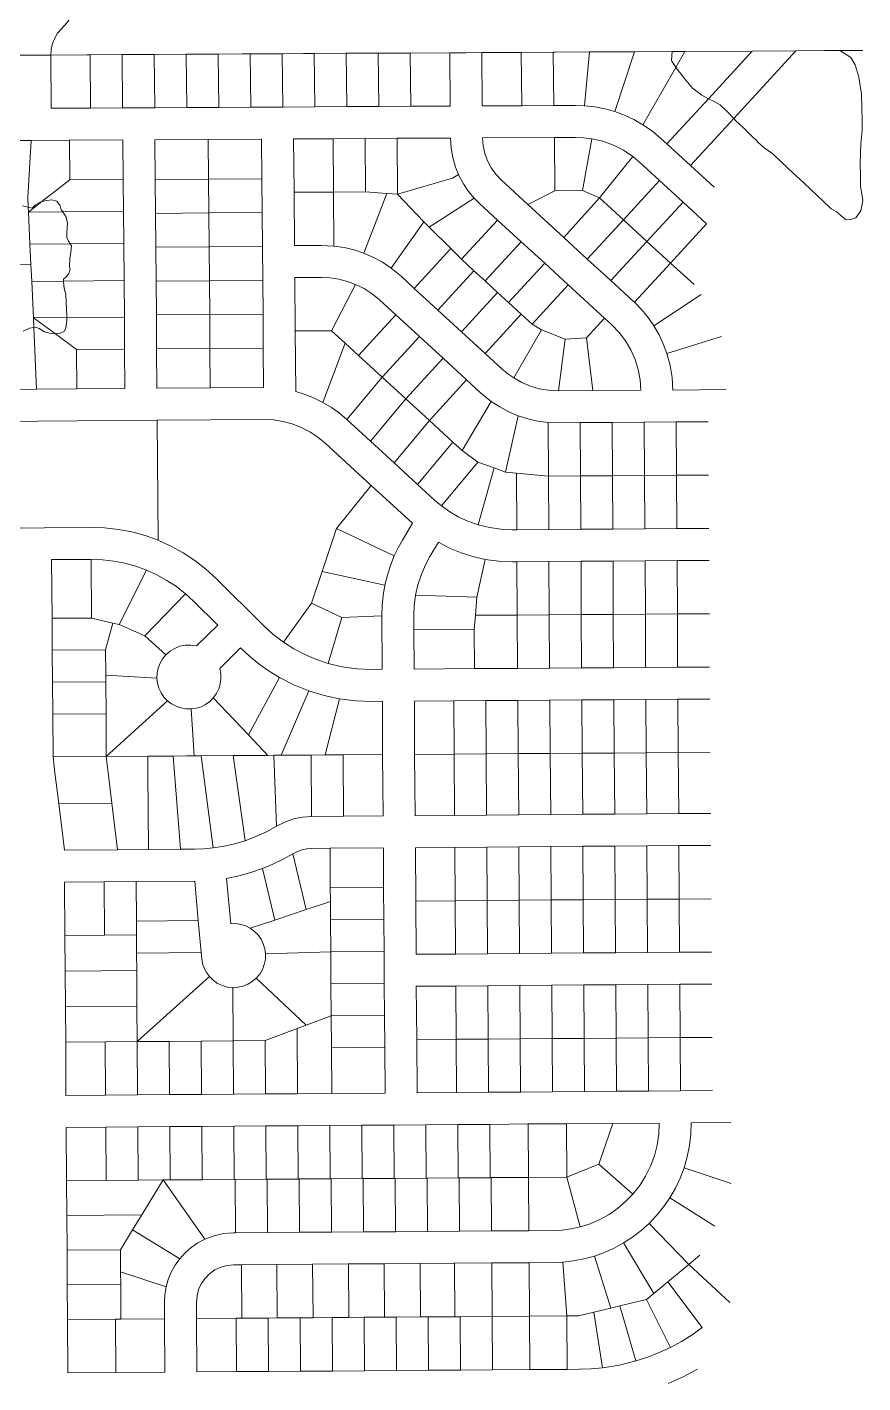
# Model space of a CAD drawing. Header units: feet. Extents: x 865220 to 2841409, y -2240498 to 948907.
# Drawn here: x 2839843 to 2841409, y 942249 to 944791 of the extents above; entities that cross this region are included whole.
import ezdxf

# ---------------------------------------------------------------- set-up
doc = ezdxf.new("R2010")
doc.units = ezdxf.units.FT
doc.header["$LTSCALE"] = 0.015
doc.header["$MEASUREMENT"] = 0
doc.layers.add('Dakota County Parcels', color=7, linetype='Continuous')

msp = doc.modelspace()

# ---------------------------------------------------------------- linework, layer by layer
at = {"layer": 'Dakota County Parcels', "lineweight": 5}
for p, q in [((2839887, 944739), (2839961, 944739.5)), ((2839887.6, 944639.1), (2839887, 944739)), ((2839961, 944739.5), (2840021, 944739.8)), ((2839961.6, 944639.5), (2839961, 944739.5)), ((2840021, 944739.8), (2840081, 944740.1)), ((2840021.5, 944639.8), (2840021, 944739.8)), ((2840081, 944740.1), (2840141, 944740.5)), ((2840141, 944740.5), (2840201, 944740.8)), ((2840141.8, 944640.5), (2840141, 944740.5)), ((2840261.8, 944641.2), (2840261, 944741.1)), ((2840380.9, 944741.8), (2840440.9, 944742.2)), ((2840381.7, 944641.8), (2840380.9, 944741.8)), ((2840440.9, 944742.2), (2840500.9, 944742.5)), ((2840441.7, 944642.2), (2840440.9, 944742.2)), ((2840500.9, 944742.5), (2840560.9, 944742.8)), ((2840501.7, 944642.5), (2840500.9, 944742.5)), ((2840560.9, 944742.8), (2840634.9, 944743.2)), ((2840561.7, 944642.8), (2840560.9, 944742.8)), ((2840635.7, 944643.3), (2840634.9, 944743.2)), ((2840694.9, 944743.6), (2840768.9, 944744)), ((2840695.7, 944643.6), (2840694.9, 944743.6)), ((2840768.9, 944744), (2840828.9, 944744.3)), ((2840769.7, 944644), (2840768.9, 944744)), ((2840828.9, 944744.3), (2840896.9, 944744.7)), ((2840829.7, 944644.3), (2840828.9, 944744.3)), ((2840887.7, 944644), (2840896.9, 944744.7)), ((2840896.9, 944744.7), (2840980.9, 944745.2)), ((2840944.5, 944632.9), (2840980.9, 944745.2)), ((2841075.8, 944745.7), (2841202, 944746.4)), ((2839887.6, 944639.1), (2839961.6, 944639.5)), ((2839961.6, 944639.5), (2840021.5, 944639.8)), ((2840021.5, 944639.8), (2840081.8, 944640.2)), ((2840081.8, 944640.2), (2840141.8, 944640.5)), ((2840141.8, 944640.5), (2840201.8, 944640.8)), ((2840201.8, 944640.8), (2840261.8, 944641.2)), ((2840261.8, 944641.2), (2840321.8, 944641.5)), ((2840321.8, 944641.5), (2840381.7, 944641.8)), ((2840381.7, 944641.8), (2840441.7, 944642.2)), ((2840441.7, 944642.2), (2840501.7, 944642.5)), ((2840501.7, 944642.5), (2840561.7, 944642.8)), ((2840561.7, 944642.8), (2840635.7, 944643.3)), ((2840695.7, 944643.6), (2840769.7, 944644)), ((2840769.7, 944644), (2840829.7, 944644.3)), ((2840829.7, 944644.3), (2840869.7, 944644.6)), ((2840887.7, 944644), (2840869.7, 944644.6)), ((2839774.3, 944578.4), (2839850.4, 944578.9)), ((2839844, 944471.9), (2839850.4, 944578.9)), ((2839850.4, 944578.9), (2839922.3, 944579.3)), ((2839922.3, 944579.3), (2840022.3, 944579.8)), ((2839922.7, 944505), (2839922.3, 944579.3)), ((2840022.9, 944505.8), (2840022.3, 944579.8)), ((2840082.3, 944580.2), (2840182.3, 944580.7)), ((2840082.9, 944505.6), (2840082.3, 944580.2)), ((2840182.3, 944580.7), (2840282.2, 944581.3)), ((2840182.9, 944506.3), (2840182.3, 944580.7)), ((2840282.8, 944507), (2840282.2, 944581.3)), ((2840342.2, 944581.6), (2840416.2, 944582.1)), ((2840343.1, 944481.6), (2840342.2, 944581.6)), ((2840416.2, 944582.1), (2840476.2, 944582.4)), ((2840417, 944482), (2840416.2, 944582.1)), ((2840476.2, 944582.4), (2840536.2, 944582.8)), ((2840477, 944482.4), (2840476.2, 944582.4)), ((2840536.2, 944582.8), (2840636.2, 944583.3)), ((2840537.1, 944477.8), (2840536.2, 944582.8)), ((2840696.2, 944583.6), (2840831.2, 944584.4)), ((2840831.2, 944584.4), (2840870, 944584.6)), ((2840831.7, 944484.4), (2840831.2, 944584.4)), ((2840883.7, 944484.7), (2840901, 944582)), ((2841031.4, 944582.1), (2841042.1, 944572.3)), ((2841042.1, 944572.3), (2841086.3, 944531.7)), ((2840915.8, 944471), (2840978.2, 944548.5)), ((2840990.8, 944537.9), (2840978.2, 944548.5)), ((2840990.8, 944537.9), (2841028, 944503.8)), ((2841086.3, 944531.7), (2841130.5, 944491.2)), ((2839922.7, 944505), (2840022.9, 944505.8)), ((2840023.4, 944445.8), (2840022.9, 944505.8)), ((2840082.9, 944505.6), (2840182.9, 944506.3)), ((2840083.4, 944442.1), (2840082.9, 944505.6)), ((2840182.9, 944506.3), (2840282.8, 944507)), ((2840183.4, 944442.8), (2840182.9, 944506.3)), ((2840283.4, 944443.5), (2840282.8, 944507)), ((2840537.1, 944477.8), (2840639.9, 944508.1)), ((2840651.3, 944514.9), (2840639.9, 944508.1)), ((2840731.3, 944504.7), (2840781.5, 944458.6)), ((2840960.4, 944430.2), (2841028, 944503.8)), ((2841028, 944503.8), (2841072.2, 944463.2)), ((2840417, 944482), (2840343.1, 944481.6)), ((2840343.9, 944381.6), (2840343.1, 944481.6)), ((2840417, 944482), (2840477, 944482.4)), ((2840417.8, 944380.8), (2840417, 944482)), ((2840474, 944367.3), (2840516.9, 944479.3)), ((2840477, 944482.4), (2840516.9, 944479.3)), ((2840516.9, 944479.3), (2840537.1, 944477.8)), ((2840537.1, 944477.8), (2840586.5, 944426.4)), ((2840781.5, 944458.6), (2840831.7, 944484.4)), ((2840831.7, 944484.4), (2840883.7, 944484.7)), ((2840883.7, 944484.7), (2840915.8, 944471)), ((2840596.4, 944416.2), (2840680.7, 944470.6)), ((2840680.7, 944470.6), (2840690.7, 944460.6)), ((2840690.7, 944460.6), (2840724.4, 944429.6)), ((2840781.5, 944458.6), (2840848.6, 944397.1)), ((2840848.6, 944397.1), (2840915.8, 944471)), ((2840915.8, 944471), (2840960.4, 944430.2)), ((2841004.6, 944389.6), (2841072.2, 944463.2)), ((2841072.2, 944463.2), (2841116.4, 944422.7)), ((2839848, 944384.4), (2839845.2, 944444.4)), ((2840023.8, 944385.9), (2840023.4, 944445.8)), ((2840083.4, 944442.1), (2840183.4, 944442.8)), ((2840083.9, 944378.6), (2840083.4, 944442.1)), ((2840183.4, 944442.8), (2840283.4, 944443.5)), ((2840183.9, 944379.3), (2840183.4, 944442.8)), ((2840283.9, 944380), (2840283.4, 944443.5)), ((2840524.8, 944339.6), (2840586.5, 944426.4)), ((2840586.5, 944426.4), (2840596.4, 944416.2)), ((2840656.9, 944355.9), (2840724.4, 944429.6)), ((2840724.4, 944429.6), (2840768.6, 944389)), ((2840892.7, 944356.5), (2840960.4, 944430.2)), ((2840960.4, 944430.2), (2841004.6, 944389.6)), ((2840596.4, 944416.2), (2840636.8, 944375.9)), ((2841048.7, 944349), (2841116.4, 944422.7)), ((2839849.8, 944345.9), (2839848, 944384.4)), ((2840024.4, 944315.9), (2840023.8, 944385.9)), ((2840083.9, 944378.6), (2840183.9, 944379.3)), ((2840084.4, 944315.1), (2840083.9, 944378.6)), ((2840183.9, 944379.3), (2840283.9, 944380)), ((2840184.4, 944315.8), (2840183.9, 944379.3)), ((2840284.4, 944316.5), (2840283.9, 944380)), ((2840343.9, 944381.6), (2840393.9, 944381.9)), ((2840417.8, 944380.8), (2840393.9, 944381.9)), ((2840568.4, 944301.4), (2840636.8, 944375.9)), ((2840636.8, 944375.9), (2840656.9, 944355.9)), ((2840701.1, 944315.3), (2840768.6, 944389)), ((2840768.6, 944389), (2840812.8, 944348.4)), ((2840848.6, 944397.1), (2840892.7, 944356.5)), ((2840936.9, 944315.9), (2841004.6, 944389.6)), ((2841004.6, 944389.6), (2841048.7, 944349)), ((2840656.9, 944355.9), (2840680.2, 944334.4)), ((2840892.7, 944356.5), (2840936.9, 944315.9)), ((2840981.1, 944275.4), (2841048.7, 944349)), ((2841048.7, 944349), (2841092.9, 944308.4)), ((2839776.7, 944345.5), (2839849.8, 944345.9)), ((2839851.2, 944314.5), (2839849.8, 944345.9)), ((2840543.6, 944324.1), (2840568.4, 944301.4)), ((2840612.6, 944260.8), (2840680.2, 944334.4)), ((2840680.2, 944334.4), (2840701.1, 944315.3)), ((2840745.3, 944274.7), (2840812.8, 944348.4)), ((2840812.8, 944348.4), (2840857, 944307.9)), ((2839854.3, 944246.2), (2839851.2, 944314.5)), ((2840025, 944247.6), (2840024.4, 944315.9)), ((2840084.4, 944315.1), (2840184.4, 944315.8)), ((2840084.9, 944251.6), (2840084.4, 944315.1)), ((2840184.4, 944315.8), (2840284.4, 944316.5)), ((2840184.9, 944252.3), (2840184.4, 944315.8)), ((2840284.9, 944253), (2840284.4, 944316.5)), ((2840344.3, 944321.7), (2840394.2, 944321.9)), ((2840345.1, 944221.7), (2840344.3, 944321.7)), ((2840413.2, 944222.1), (2840458.4, 944308.9)), ((2840568.4, 944301.4), (2840612.6, 944260.8)), ((2840701.1, 944315.3), (2840724.4, 944293.9)), ((2840789.5, 944234.2), (2840857, 944307.9)), ((2840857, 944307.9), (2840924.8, 944245.6)), ((2840936.9, 944315.9), (2840979.2, 944277.1)), ((2840503.1, 944279.9), (2840534, 944251.5)), ((2840656.8, 944220.2), (2840724.4, 944293.9)), ((2840724.4, 944293.9), (2840745.3, 944274.7)), ((2840745.3, 944274.7), (2840768.6, 944253.3)), ((2840981.1, 944275.4), (2840979.2, 944277.1)), ((2841017.7, 944231.1), (2841106, 944290.1)), ((2840025.4, 944187.6), (2840025, 944247.6)), ((2840184.9, 944252.3), (2840084.9, 944251.6)), ((2840085.4, 944188.1), (2840084.9, 944251.6)), ((2840184.9, 944252.3), (2840284.9, 944253)), ((2840185.4, 944188.8), (2840184.9, 944252.3)), ((2840285.4, 944189.5), (2840284.9, 944253)), ((2840464.1, 944175.4), (2840534, 944251.5)), ((2840534, 944251.5), (2840578.2, 944211)), ((2840612.6, 944260.8), (2840656.8, 944220.2)), ((2840701, 944179.6), (2840768.6, 944253.3)), ((2840768.6, 944253.3), (2840789.5, 944234.2)), ((2840345.1, 944221.7), (2840413.2, 944222.1)), ((2840413.2, 944222.1), (2840439, 944198.4)), ((2840754.7, 944133.5), (2840806.6, 944223.9)), ((2840789.5, 944234.2), (2840806.6, 944223.9)), ((2840806.6, 944223.9), (2840851.1, 944206.2)), ((2840891, 944208.8), (2840924.8, 944245.6)), ((2840924.8, 944245.6), (2840938.6, 944233)), ((2840346.1, 944107.8), (2840345.1, 944221.7)), ((2840397.2, 944087.4), (2840439, 944198.4)), ((2840439, 944198.4), (2840464.1, 944175.4)), ((2840508.2, 944134.8), (2840578.2, 944211)), ((2840578.2, 944211), (2840622.3, 944170.4)), ((2840656.8, 944220.2), (2840701, 944179.6)), ((2840838.7, 944109.3), (2840851.1, 944206.2)), ((2840851.1, 944206.2), (2840891, 944208.8)), ((2840891, 944208.8), (2840903, 944109.8)), ((2841041.9, 944179.6), (2841144.1, 944211.1)), ((2839935.5, 944186.9), (2840025.4, 944187.6)), ((2839936.1, 944113), (2839935.5, 944186.9)), ((2840026, 944113.6), (2840025.4, 944187.6)), ((2840085.4, 944188.1), (2840185.4, 944188.8)), ((2840086, 944114), (2840085.4, 944188.1)), ((2840185.4, 944188.8), (2840285.4, 944189.5)), ((2840186, 944114.7), (2840185.4, 944188.8)), ((2840286, 944115.4), (2840285.4, 944189.5)), ((2840464.1, 944175.4), (2840508.2, 944134.8)), ((2840701, 944179.6), (2840733.3, 944150)), ((2840552.4, 944094.2), (2840622.3, 944170.4)), ((2840622.3, 944170.4), (2840666.5, 944129.8)), ((2840508.2, 944134.8), (2840442, 944055.3)), ((2840508.2, 944134.8), (2840552.4, 944094.2)), ((2840596.6, 944053.7), (2840666.5, 944129.8)), ((2840666.5, 944129.8), (2840692.7, 944105.8)), ((2839779.1, 944111.9), (2839860.5, 944112.5)), ((2839860.5, 944112.5), (2839936.1, 944113)), ((2839936.1, 944113), (2840026, 944113.6)), ((2840086, 944114), (2840186, 944114.7)), ((2840186, 944114.7), (2840286, 944115.4)), ((2840819.9, 944110.4), (2840838.7, 944109.3)), ((2840838.7, 944109.3), (2840903, 944109.8)), ((2840903, 944109.8), (2840993, 944110.4)), ((2841053, 944110.8), (2841153, 944111.5)), ((2840486.2, 944014.7), (2840552.4, 944094.2)), ((2840596.6, 944053.7), (2840552.4, 944094.2)), ((2840658.2, 943997.2), (2840712.6, 944089.6)), ((2839715.1, 944051.5), (2840086.5, 944054)), ((2840086.5, 944054), (2840286.4, 944055.4)), ((2840088.3, 943829.1), (2840086.5, 944054)), ((2840442, 944055.3), (2840486.2, 944014.7)), ((2840530.4, 943974.1), (2840596.6, 944053.7)), ((2840596.6, 944053.7), (2840640.8, 944013.1)), ((2840739.3, 943956.9), (2840763.2, 944062.7)), ((2840819.1, 944050.1), (2840839.1, 944049.4)), ((2840820, 943949.2), (2840819.1, 944050.1)), ((2840839.1, 944049.4), (2840879.4, 944049.6)), ((2840879.4, 944049.6), (2840939.4, 944050)), ((2840880, 943949.6), (2840879.4, 944049.6)), ((2840939.4, 944050), (2840999.4, 944050.5)), ((2840940, 943950.1), (2840939.4, 944050)), ((2840999.4, 944050.5), (2841059.4, 944050.9)), ((2840999.9, 943950.5), (2840999.4, 944050.5)), ((2841059.4, 944050.9), (2841119.3, 944051.3)), ((2841059.9, 943950.9), (2841059.4, 944050.9)), ((2840401.4, 944011.1), (2840487.6, 943932)), ((2840486.2, 944014.7), (2840530.4, 943974.1)), ((2840574.6, 943933.6), (2840640.8, 944013.1)), ((2840640.8, 944013.1), (2840658.2, 943997.2)), ((2840658.2, 943997.2), (2840687.6, 943975.6)), ((2840530.4, 943974.1), (2840574.6, 943933.6)), ((2840619.3, 943893.6), (2840687.6, 943975.6)), ((2840687.6, 943975.6), (2840718, 943964.6)), ((2840688.3, 943858), (2840718, 943964.6)), ((2840718, 943964.6), (2840739.3, 943956.9)), ((2840739.3, 943956.9), (2840759.8, 943955)), ((2840759.8, 943955), (2840820, 943949.2)), ((2840760.6, 943848.8), (2840759.8, 943955)), ((2840820, 943949.2), (2840880, 943949.6)), ((2840820.6, 943849.2), (2840820, 943949.2)), ((2840880, 943949.6), (2840940, 943950.1)), ((2840880.5, 943849.7), (2840880, 943949.6)), ((2840940, 943950.1), (2840999.9, 943950.5)), ((2840940.5, 943850.1), (2840940, 943950.1)), ((2840999.9, 943950.5), (2841059.9, 943950.9)), ((2841000.5, 943850.5), (2840999.9, 943950.5)), ((2841059.9, 943950.9), (2841119.9, 943951.3)), ((2841060.5, 943850.9), (2841059.9, 943950.9)), ((2840422.4, 943851), (2840487.6, 943932)), ((2840487.6, 943932), (2840565, 943861)), ((2840574.6, 943933.6), (2840605.5, 943905.2)), ((2840605.5, 943905.2), (2840619.3, 943893.6)), ((2839716.4, 943851.5), (2839962.2, 943853.2)), ((2840395.4, 943770.4), (2840422.4, 943851)), ((2840422.4, 943851), (2840530.9, 943799.8)), ((2840546.3, 943829.5), (2840565, 943861)), ((2840751.9, 943848.8), (2840760.6, 943848.8)), ((2840760.6, 943848.8), (2840820.6, 943849.2)), ((2840820.6, 943849.2), (2840880.5, 943849.7)), ((2840880.5, 943849.7), (2840940.5, 943850.1)), ((2840940.5, 943850.1), (2841000.5, 943850.5)), ((2841000.5, 943850.5), (2841060.5, 943850.9)), ((2841060.5, 943850.9), (2841120.5, 943851.3)), ((2840597.8, 943798.9), (2840613.6, 943825.3)), ((2839888.6, 943792.7), (2839962.6, 943793.2)), ((2839889.4, 943682.7), (2839888.6, 943792.7)), ((2839963.4, 943683.2), (2839962.6, 943793.2)), ((2840685.7, 943722.1), (2840701.2, 943793.2)), ((2840820.9, 943789.2), (2840880.9, 943789.7)), ((2840880.9, 943789.7), (2840940.9, 943790.1)), ((2840881.5, 943689.7), (2840880.9, 943789.7)), ((2840940.9, 943790.1), (2841000.9, 943790.5)), ((2840941.5, 943690.1), (2840940.9, 943790.1)), ((2841000.9, 943790.5), (2841060.9, 943790.9)), ((2841001.5, 943690.5), (2841000.9, 943790.5)), ((2841060.9, 943790.9), (2841120.9, 943791.3)), ((2841061.5, 943690.9), (2841060.9, 943790.9)), ((2840014.9, 943670.8), (2840066.6, 943773.2)), ((2840375.6, 943711.1), (2840395.4, 943770.4)), ((2840395.4, 943770.4), (2840513.3, 943744.7)), ((2840752.3, 943788.8), (2840760.9, 943788.8)), ((2840760.9, 943788.8), (2840820.9, 943789.2)), ((2840761.5, 943688.8), (2840760.9, 943788.8)), ((2840821.5, 943689.3), (2840820.9, 943789.2)), ((2840197.1, 943757.2), (2840285, 943669.8)), ((2840154.8, 943714.7), (2840200.1, 943669.6)), ((2840570.8, 943726.3), (2840685.7, 943722.1)), ((2840682.9, 943688.3), (2840685.7, 943722.1)), ((2840323.3, 943637.9), (2840375.6, 943711.1)), ((2840375.6, 943711.1), (2840432.6, 943684.3)), ((2840680.7, 943662.3), (2840682.9, 943688.3)), ((2840682.9, 943688.3), (2840761.5, 943688.8)), ((2840761.5, 943688.8), (2840821.5, 943689.3)), ((2840762.1, 943588.9), (2840761.5, 943688.8)), ((2840821.5, 943689.3), (2840881.5, 943689.7)), ((2840822.1, 943589.3), (2840821.5, 943689.3)), ((2840881.5, 943689.7), (2840941.5, 943690.1)), ((2840882.1, 943589.7), (2840881.5, 943689.7)), ((2840941.5, 943690.1), (2841001.5, 943690.5)), ((2840942.1, 943590.1), (2840941.5, 943690.1)), ((2841001.5, 943690.5), (2841061.5, 943690.9)), ((2841002.1, 943590.5), (2841001.5, 943690.5)), ((2841061.5, 943690.9), (2841121.5, 943691.3)), ((2841062.1, 943590.9), (2841061.5, 943690.9)), ((2839889.4, 943682.7), (2839963.4, 943683.2)), ((2839889.8, 943622.7), (2839889.4, 943682.7)), ((2840003.4, 943673.6), (2839963.4, 943683.2)), ((2839989.8, 943623.4), (2840003.4, 943673.6)), ((2840003.4, 943673.6), (2840014.9, 943670.8)), ((2840014.9, 943670.8), (2840063.5, 943649.8)), ((2840160.1, 943630.9), (2840200.1, 943669.6)), ((2840432.6, 943684.3), (2840406.9, 943598.1)), ((2840432.6, 943684.3), (2840507.5, 943687.1)), ((2840508.1, 943587.1), (2840507.5, 943687.1)), ((2840567.7, 943661.5), (2840567.5, 943687.4)), ((2840063.5, 943649.8), (2840102.6, 943614.1)), ((2840567.7, 943661.5), (2840680.7, 943662.3)), ((2840568.1, 943587.5), (2840567.7, 943661.5)), ((2840681.1, 943588.3), (2840680.7, 943662.3)), ((2839889.8, 943622.7), (2839989.8, 943623.4)), ((2839890.2, 943562.7), (2839889.8, 943622.7)), ((2839990.1, 943576.4), (2839989.8, 943623.4)), ((2840203.9, 943588.3), (2840242.7, 943627.3)), ((2840487.8, 943587), (2840508.1, 943587.1)), ((2840568.1, 943587.5), (2840681.1, 943588.3)), ((2840681.1, 943588.3), (2840762.1, 943588.9)), ((2840762.1, 943588.9), (2840822.1, 943589.3)), ((2840822.1, 943589.3), (2840882.1, 943589.7)), ((2840882.1, 943589.7), (2840942.1, 943590.1)), ((2840942.1, 943590.1), (2841002.1, 943590.5)), ((2841002.1, 943590.5), (2841062.1, 943590.9)), ((2841062.1, 943590.9), (2841122, 943591.3)), ((2839890.2, 943562.7), (2839990.2, 943563.4)), ((2839890.6, 943502.7), (2839890.2, 943562.7)), ((2839990.2, 943563.4), (2839990.1, 943576.4)), ((2839990.1, 943576.4), (2840086, 943570.4)), ((2839990.6, 943503.4), (2839990.2, 943563.4)), ((2840257.5, 943463.9), (2840316, 943571.7)), ((2840318.6, 943425.8), (2840370.5, 943546.8)), ((2839991.1, 943423.4), (2840105.8, 943528.1)), ((2840150, 943512.8), (2840155.8, 943424.7)), ((2840191.7, 943533.8), (2840257.5, 943463.9)), ((2840401.6, 943426.4), (2840428.5, 943531.8)), ((2840488.2, 943527), (2840508.5, 943527.1)), ((2840509.1, 943427.1), (2840508.5, 943527.1)), ((2840568.5, 943527.5), (2840642.5, 943528)), ((2840569.1, 943427.5), (2840568.5, 943527.5)), ((2840642.5, 943528), (2840702.5, 943528.4)), ((2840643.1, 943428), (2840642.5, 943528)), ((2840702.5, 943528.4), (2840762.5, 943528.9)), ((2840703.1, 943428.5), (2840702.5, 943528.4)), ((2840762.5, 943528.9), (2840822.4, 943529.3)), ((2840763, 943428.9), (2840762.5, 943528.9)), ((2840822.4, 943529.3), (2840882.4, 943529.7)), ((2840823, 943429.3), (2840822.4, 943529.3)), ((2840882.4, 943529.7), (2840942.4, 943530.1)), ((2840883, 943429.7), (2840882.4, 943529.7)), ((2840942.4, 943530.1), (2841002.4, 943530.5)), ((2840943, 943430.1), (2840942.4, 943530.1)), ((2841002.4, 943530.5), (2841062.4, 943530.9)), ((2841003, 943430.5), (2841002.4, 943530.5)), ((2841062.4, 943530.9), (2841122.4, 943531.3)), ((2841063, 943431), (2841062.4, 943530.9)), ((2839890.6, 943502.7), (2839990.6, 943503.4)), ((2839891.2, 943422.8), (2839890.6, 943502.7)), ((2839991.1, 943423.4), (2839990.6, 943503.4)), ((2840257.5, 943463.9), (2840293.6, 943425.6)), ((2839891.2, 943422.8), (2839991.1, 943423.4)), ((2839991.1, 943423.4), (2840068.7, 943424.1)), ((2840068.7, 943424.1), (2840116.6, 943424.4)), ((2840116.6, 943424.4), (2840141.1, 943424.6)), ((2840116.6, 943424.4), (2840130.1, 943249.6)), ((2840141.1, 943424.6), (2840155.8, 943424.7)), ((2840155.8, 943424.7), (2840168.6, 943424.8)), ((2840168.6, 943424.8), (2840228.6, 943425.2)), ((2840168.6, 943424.8), (2840191.6, 943252)), ((2840228.6, 943425.2), (2840293.6, 943425.6)), ((2840228.6, 943425.2), (2840251.3, 943265.7)), ((2840293.6, 943425.6), (2840304.9, 943425.8)), ((2840304.9, 943425.8), (2840318.6, 943425.8)), ((2840310.1, 943292.8), (2840304.9, 943425.8)), ((2840318.6, 943425.8), (2840375.2, 943426.2)), ((2840375.2, 943426.2), (2840401.6, 943426.4)), ((2840376, 943311.3), (2840375.2, 943426.2)), ((2840401.6, 943426.4), (2840435.2, 943426.7)), ((2840435.2, 943426.7), (2840509.1, 943427.1)), ((2840436, 943311.7), (2840435.2, 943426.7)), ((2840510, 943312.2), (2840509.1, 943427.1)), ((2840569.1, 943427.5), (2840643.1, 943428)), ((2840570, 943312.6), (2840569.1, 943427.5)), ((2840643.1, 943428), (2840703.1, 943428.5)), ((2840644, 943313.1), (2840643.1, 943428)), ((2840703.1, 943428.5), (2840763, 943428.9)), ((2840703.9, 943313.5), (2840703.1, 943428.5)), ((2840763, 943428.9), (2840823, 943429.3)), ((2840764.1, 943314.3), (2840763, 943428.9)), ((2840823, 943429.3), (2840883, 943429.7)), ((2840824.1, 943314.8), (2840823, 943429.3)), ((2840883, 943429.7), (2840943, 943430.1)), ((2840884.1, 943315.2), (2840883, 943429.7)), ((2840943, 943430.1), (2841003, 943430.5)), ((2840944.1, 943315.6), (2840943, 943430.1)), ((2841003, 943430.5), (2841063, 943431)), ((2841004.1, 943316), (2841003, 943430.5)), ((2841063, 943431), (2841123, 943431.4)), ((2841064.1, 943316.5), (2841063, 943431)), ((2839901.8, 943335.3), (2840001.7, 943336)), ((2839901.8, 943335.3), (2839912.4, 943247.9)), ((2840001.7, 943336), (2840012.3, 943248.6)), ((2840376, 943311.3), (2840436, 943311.7)), ((2840436, 943311.7), (2840510, 943312.2)), ((2840570, 943312.6), (2840644, 943313.1)), ((2840644, 943313.1), (2840703.9, 943313.5)), ((2840703.9, 943313.5), (2840764.1, 943314.3)), ((2840764.1, 943314.3), (2840824.1, 943314.8)), ((2840824.1, 943314.8), (2840884.1, 943315.2)), ((2840884.1, 943315.2), (2840944.1, 943315.6)), ((2840944.1, 943315.6), (2841004.1, 943316)), ((2841004.1, 943316), (2841064.1, 943316.5)), ((2841064.1, 943316.5), (2841124.1, 943316.9)), ((2840884.5, 943255.2), (2840944.5, 943255.6)), ((2840944.5, 943255.6), (2841004.5, 943256)), ((2840945.1, 943155.4), (2840944.5, 943255.6)), ((2841004.5, 943256), (2841064.5, 943256.5)), ((2841005.1, 943155.9), (2841004.5, 943256)), ((2841064.5, 943256.5), (2841124.5, 943256.9)), ((2841065.1, 943156.3), (2841064.5, 943256.5)), ((2839912.4, 943247.9), (2840012.3, 943248.6)), ((2840012.3, 943248.6), (2840070.1, 943249.1)), ((2840070.1, 943249.1), (2840130.1, 943249.6)), ((2840130.1, 943249.6), (2840156.4, 943249.7)), ((2840340.9, 943241.3), (2840366, 943136.5)), ((2840376.4, 943251.3), (2840410.4, 943251.5)), ((2840410.4, 943251.5), (2840510.4, 943252.2)), ((2840410.9, 943177.5), (2840410.4, 943251.5)), ((2840510.9, 943178.2), (2840510.4, 943252.2)), ((2840570.4, 943252.6), (2840644.4, 943253.1)), ((2840571.1, 943152.6), (2840570.4, 943252.6)), ((2840644.4, 943253.1), (2840704.4, 943253.5)), ((2840645.1, 943153.1), (2840644.4, 943253.1)), ((2840704.4, 943253.5), (2840764.5, 943254.4)), ((2840705.1, 943153.5), (2840704.4, 943253.5)), ((2840764.5, 943254.4), (2840824.5, 943254.8)), ((2840765.2, 943154), (2840764.5, 943254.4)), ((2840824.5, 943254.8), (2840884.5, 943255.2)), ((2840825.2, 943154.5), (2840824.5, 943254.8)), ((2840885.1, 943154.9), (2840884.5, 943255.2)), ((2840283.8, 943213.6), (2840307, 943116.8)), ((2839912.8, 943187.9), (2839986.8, 943188.5)), ((2839913.5, 943087.9), (2839912.8, 943187.9)), ((2839986.8, 943188.5), (2840046.9, 943189)), ((2839987.5, 943088.5), (2839986.8, 943188.5)), ((2840046.9, 943189), (2840156.8, 943189.7)), ((2840047.4, 943115), (2840046.9, 943189)), ((2840156.8, 943189.7), (2840163.5, 943115.8)), ((2840216.6, 943195.1), (2840224.2, 943110)), ((2840410.9, 943177.5), (2840510.9, 943178.2)), ((2840411.1, 943151.5), (2840410.9, 943177.5)), ((2840511.3, 943118.2), (2840510.9, 943178.2)), ((2840705.1, 943153.5), (2840765.2, 943154)), ((2840765.2, 943154), (2840825.2, 943154.5)), ((2840765.8, 943054.4), (2840765.2, 943154)), ((2840825.2, 943154.5), (2840885.1, 943154.9)), ((2840825.8, 943054.8), (2840825.2, 943154.5)), ((2840885.1, 943154.9), (2840945.1, 943155.4)), ((2840885.8, 943055.2), (2840885.1, 943154.9)), ((2840945.1, 943155.4), (2841005.1, 943155.9)), ((2840945.8, 943055.6), (2840945.1, 943155.4)), ((2841005.1, 943155.9), (2841065.1, 943156.3)), ((2841005.8, 943056.1), (2841005.1, 943155.9)), ((2841065.1, 943156.3), (2841125.1, 943156.8)), ((2841065.8, 943056.5), (2841065.1, 943156.3)), ((2840307, 943116.8), (2840366, 943136.5)), ((2840366, 943136.5), (2840411.1, 943151.5)), ((2840411.3, 943117.5), (2840411.1, 943151.5)), ((2840571.1, 943152.6), (2840645.1, 943153.1)), ((2840571.8, 943052.6), (2840571.1, 943152.6)), ((2840645.1, 943153.1), (2840705.1, 943153.5)), ((2840645.8, 943053.1), (2840645.1, 943153.1)), ((2840705.7, 943053.6), (2840705.1, 943153.5)), ((2840047.4, 943115), (2840163.5, 943115.8)), ((2840047.6, 943089), (2840047.4, 943115)), ((2840163.5, 943115.8), (2840168.9, 943055.8)), ((2840260.9, 943101.4), (2840307, 943116.8)), ((2840411.3, 943117.5), (2840511.3, 943118.2)), ((2840411.7, 943057.5), (2840411.3, 943117.5)), ((2840511.7, 943058.2), (2840511.3, 943118.2)), ((2839913.5, 943087.9), (2839987.5, 943088.5)), ((2839913.9, 943020.9), (2839913.5, 943087.9)), ((2839987.5, 943088.5), (2840047.6, 943089)), ((2840047.8, 943055), (2840047.6, 943089)), ((2840047.8, 943055), (2840168.9, 943055.8)), ((2840048, 943022), (2840047.8, 943055)), ((2840168.9, 943055.8), (2840169.9, 943044.9)), ((2840289.5, 943053.5), (2840411.7, 943057.5)), ((2840411.7, 943057.5), (2840511.7, 943058.2)), ((2840412.2, 942997.5), (2840411.7, 943057.5)), ((2840512.1, 942998.2), (2840511.7, 943058.2)), ((2840571.8, 943052.6), (2840645.8, 943053.1)), ((2840645.8, 943053.1), (2840705.7, 943053.6)), ((2840705.7, 943053.6), (2840765.8, 943054.4)), ((2840765.8, 943054.4), (2840825.8, 943054.8)), ((2840825.8, 943054.8), (2840885.8, 943055.2)), ((2840885.8, 943055.2), (2840945.8, 943055.6)), ((2840945.8, 943055.6), (2841005.8, 943056.1)), ((2841005.8, 943056.1), (2841065.8, 943056.5)), ((2841065.8, 943056.5), (2841125.7, 943056.9)), ((2839913.9, 943020.9), (2840048, 943022)), ((2839914.4, 942954), (2839913.9, 943020.9)), ((2840048.5, 942955), (2840048, 943022)), ((2840048.9, 942889), (2840184.4, 943010.8)), ((2840272.2, 943008), (2840365.7, 942919.8)), ((2840228.9, 942890.3), (2840228.2, 942990.3)), ((2840412.2, 942997.5), (2840512.1, 942998.2)), ((2840412.6, 942937.5), (2840412.2, 942997.5)), ((2840512.6, 942938.2), (2840512.1, 942998.2)), ((2840572.2, 942992.6), (2840646.2, 942993.2)), ((2840572.9, 942892.7), (2840572.2, 942992.6)), ((2840646.2, 942993.2), (2840706.2, 942993.6)), ((2840646.9, 942893.2), (2840646.2, 942993.2)), ((2840706.2, 942993.6), (2840766.2, 942994.4)), ((2840706.9, 942893.6), (2840706.2, 942993.6)), ((2840766.2, 942994.4), (2840826.2, 942994.8)), ((2840766.8, 942894), (2840766.2, 942994.4)), ((2840826.2, 942994.8), (2840886.2, 942995.2)), ((2840826.8, 942894.5), (2840826.2, 942994.8)), ((2840886.2, 942995.2), (2840946.2, 942995.7)), ((2840886.8, 942895), (2840886.2, 942995.2)), ((2840946.2, 942995.7), (2841006.1, 942996.1)), ((2840946.8, 942895.4), (2840946.2, 942995.7)), ((2841006.1, 942996.1), (2841066.1, 942996.5)), ((2841006.8, 942895.9), (2841006.1, 942996.1)), ((2841066.1, 942996.5), (2841126.1, 942996.9)), ((2841066.8, 942896.4), (2841066.1, 942996.5)), ((2839914.4, 942954), (2840048.5, 942955)), ((2839914.9, 942888), (2839914.4, 942954)), ((2840048.9, 942889), (2840048.5, 942955)), ((2840365.7, 942919.8), (2840412.6, 942937.5)), ((2840412.6, 942937.5), (2840512.6, 942938.2)), ((2840413, 942877.5), (2840412.6, 942937.5)), ((2840513, 942878.2), (2840512.6, 942938.2)), ((2840288.9, 942890.7), (2840348.7, 942913.4)), ((2840348.7, 942913.4), (2840365.7, 942919.8)), ((2840349.6, 942791.1), (2840348.7, 942913.4)), ((2839914.9, 942888), (2839988.9, 942888.6)), ((2839915.5, 942788), (2839914.9, 942888)), ((2839988.9, 942888.6), (2840048.9, 942889)), ((2839989.6, 942788.6), (2839988.9, 942888.6)), ((2840048.9, 942889), (2840108.9, 942889.4)), ((2840049.6, 942789), (2840048.9, 942889)), ((2840108.9, 942889.4), (2840168.9, 942889.9)), ((2840109.6, 942789.5), (2840108.9, 942889.4)), ((2840168.9, 942889.9), (2840228.9, 942890.3)), ((2840169.6, 942789.9), (2840168.9, 942889.9)), ((2840228.9, 942890.3), (2840288.9, 942890.7)), ((2840229.6, 942790.3), (2840228.9, 942890.3)), ((2840289.6, 942790.7), (2840288.9, 942890.7)), ((2840413, 942877.5), (2840513, 942878.2)), ((2840413.6, 942791.6), (2840413, 942877.5)), ((2840513.6, 942792.3), (2840513, 942878.2)), ((2840572.9, 942892.7), (2840646.9, 942893.2)), ((2840573.6, 942792.7), (2840572.9, 942892.7)), ((2840646.9, 942893.2), (2840706.9, 942893.6)), ((2840647.6, 942793.2), (2840646.9, 942893.2)), ((2840706.9, 942893.6), (2840766.8, 942894)), ((2840707.5, 942794), (2840706.9, 942893.6)), ((2840766.8, 942894), (2840826.8, 942894.5)), ((2840767.5, 942794.4), (2840766.8, 942894)), ((2840826.8, 942894.5), (2840886.8, 942895)), ((2840827.4, 942794.8), (2840826.8, 942894.5)), ((2840886.8, 942895), (2840946.8, 942895.4)), ((2840887.4, 942795.3), (2840886.8, 942895)), ((2840946.8, 942895.4), (2841006.8, 942895.9)), ((2840947.4, 942795.7), (2840946.8, 942895.4)), ((2841006.8, 942895.9), (2841066.8, 942896.4)), ((2841007.4, 942796.1), (2841006.8, 942895.9)), ((2841066.8, 942896.4), (2841126.8, 942896.8)), ((2841067.4, 942796.5), (2841066.8, 942896.4)), ((2839915.5, 942788), (2839989.6, 942788.6)), ((2839989.6, 942788.6), (2840049.6, 942789)), ((2840049.6, 942789), (2840109.6, 942789.5)), ((2840109.6, 942789.5), (2840169.6, 942789.9)), ((2840169.6, 942789.9), (2840229.6, 942790.3)), ((2840229.6, 942790.3), (2840289.6, 942790.7)), ((2840289.6, 942790.7), (2840349.6, 942791.1)), ((2840349.6, 942791.1), (2840413.6, 942791.6)), ((2840413.6, 942791.6), (2840513.6, 942792.3)), ((2840573.6, 942792.7), (2840647.6, 942793.2)), ((2840647.6, 942793.2), (2840707.5, 942794)), ((2840707.5, 942794), (2840767.5, 942794.4)), ((2840767.5, 942794.4), (2840827.4, 942794.8)), ((2840827.4, 942794.8), (2840887.4, 942795.3)), ((2840887.4, 942795.3), (2840947.4, 942795.7)), ((2840947.4, 942795.7), (2841007.4, 942796.1)), ((2841007.4, 942796.1), (2841067.4, 942796.5)), ((2841067.4, 942796.5), (2841127.4, 942797)), ((2839916, 942728), (2839990.1, 942728.6)), ((2839916.7, 942628), (2839916, 942728)), ((2839990.1, 942728.6), (2840050, 942729)), ((2839990.7, 942628.6), (2839990.1, 942728.6)), ((2840050, 942729), (2840110, 942729.5)), ((2840050.7, 942629.1), (2840050, 942729)), ((2840110, 942729.5), (2840170, 942729.9)), ((2840110.7, 942629.5), (2840110, 942729.5)), ((2840170, 942729.9), (2840230, 942730.3)), ((2840170.7, 942629.9), (2840170, 942729.9)), ((2840230, 942730.3), (2840290, 942730.7)), ((2840230.7, 942630.3), (2840230, 942730.3)), ((2840290, 942730.7), (2840350, 942731.1)), ((2840290.7, 942630.7), (2840290, 942730.7)), ((2840350, 942731.1), (2840410, 942731.5)), ((2840350.7, 942631.1), (2840350, 942731.1)), ((2840410, 942731.5), (2840470, 942732)), ((2840410.7, 942631.6), (2840410, 942731.5)), ((2840470, 942732), (2840530, 942732.4)), ((2840470.7, 942632), (2840470, 942732)), ((2840530, 942732.4), (2840590, 942732.8)), ((2840530.7, 942632.4), (2840530, 942732.4)), ((2840590, 942732.8), (2840650, 942733.2)), ((2840590.7, 942632.8), (2840590, 942732.8)), ((2840650, 942733.2), (2840710, 942733.6)), ((2840650.7, 942633.2), (2840650, 942733.2)), ((2840710, 942733.6), (2840781.7, 942734.5)), ((2840710.6, 942633.6), (2840710, 942733.6)), ((2840781.7, 942734.5), (2840853.6, 942735)), ((2840782.4, 942634.2), (2840781.7, 942734.5)), ((2840853.6, 942735), (2840940.6, 942735.6)), ((2840854.3, 942634.7), (2840853.6, 942735)), ((2840914.1, 942659.1), (2840940.6, 942735.6)), ((2840940.6, 942735.6), (2841027.6, 942736.3)), ((2841087.6, 942736.7), (2841161.6, 942737.2)), ((2840854.3, 942634.7), (2840914.1, 942659.1)), ((2840914.1, 942659.1), (2840978.3, 942603.1)), ((2841074.3, 942652.4), (2841162.4, 942623.1)), ((2839916.7, 942628), (2839990.7, 942628.6)), ((2839917.1, 942563), (2839916.7, 942628)), ((2839990.7, 942628.6), (2840050.7, 942629.1)), ((2840050.7, 942629.1), (2840097.9, 942629.5)), ((2840057.8, 942564), (2840097.9, 942629.5)), ((2840097.9, 942629.5), (2840110.7, 942629.5)), ((2840097.9, 942629.5), (2840176, 942518.6)), ((2840110.7, 942629.5), (2840170.7, 942629.9)), ((2840170.7, 942629.9), (2840230.7, 942630.3)), ((2840230.7, 942630.3), (2840232.5, 942630.4)), ((2840232.5, 942630.4), (2840290.7, 942630.7)), ((2840233.2, 942530.4), (2840232.5, 942630.4)), ((2840290.7, 942630.7), (2840292.5, 942630.8)), ((2840292.5, 942630.8), (2840350.7, 942631.1)), ((2840293.2, 942530.9), (2840292.5, 942630.8)), ((2840350.7, 942631.1), (2840352.5, 942631.3)), ((2840352.5, 942631.3), (2840410.7, 942631.6)), ((2840353.2, 942531.3), (2840352.5, 942631.3)), ((2840410.7, 942631.6), (2840412.5, 942631.7)), ((2840412.5, 942631.7), (2840470.7, 942632)), ((2840413.2, 942531.7), (2840412.5, 942631.7)), ((2840470.7, 942632), (2840472.4, 942632.1)), ((2840472.4, 942632.1), (2840530.7, 942632.4)), ((2840473.1, 942532.1), (2840472.4, 942632.1)), ((2840530.7, 942632.4), (2840532.4, 942632.5)), ((2840532.4, 942632.5), (2840590.7, 942632.8)), ((2840533.1, 942532.5), (2840532.4, 942632.5)), ((2840590.7, 942632.8), (2840592.4, 942632.9)), ((2840592.4, 942632.9), (2840650.7, 942633.2)), ((2840593.1, 942532.9), (2840592.4, 942632.9)), ((2840650.7, 942633.2), (2840652.4, 942633.3)), ((2840652.4, 942633.3), (2840710.6, 942633.6)), ((2840653.1, 942533.4), (2840652.4, 942633.3)), ((2840710.6, 942633.6), (2840712.4, 942633.8)), ((2840712.4, 942633.8), (2840782.4, 942634.2)), ((2840713.1, 942533.8), (2840712.4, 942633.8)), ((2840782.4, 942634.2), (2840854.3, 942634.7)), ((2840783.1, 942534.3), (2840782.4, 942634.2)), ((2840854.3, 942634.7), (2840879.3, 942541.4)), ((2841047.6, 942596.1), (2841131.8, 942543.1)), ((2839917.1, 942563), (2840057.8, 942564)), ((2839917.6, 942498), (2839917.1, 942563)), ((2840040.3, 942535.9), (2840057.8, 942564)), ((2841008.4, 942547.7), (2841082.8, 942470.8)), ((2840017.5, 942498.7), (2840040.3, 942535.9)), ((2840040.3, 942535.9), (2840128.6, 942481.6)), ((2840229.2, 942530.4), (2840233.2, 942530.4)), ((2840233.2, 942530.4), (2840293.2, 942530.9)), ((2840293.2, 942530.9), (2840353.2, 942531.3)), ((2840353.2, 942531.3), (2840413.2, 942531.7)), ((2840413.2, 942531.7), (2840473.1, 942532.1)), ((2840473.1, 942532.1), (2840533.1, 942532.5)), ((2840533.1, 942532.5), (2840593.1, 942532.9)), ((2840593.1, 942532.9), (2840653.1, 942533.4)), ((2840653.1, 942533.4), (2840713.1, 942533.8)), ((2840713.1, 942533.8), (2840783.1, 942534.3)), ((2840783.1, 942534.3), (2840829, 942534.6)), ((2839917.6, 942498), (2840017.5, 942498.7)), ((2839918, 942433), (2839917.6, 942498)), ((2840017.7, 942457.1), (2840017.5, 942498.7)), ((2840960.7, 942511.3), (2841017.3, 942416.4)), ((2840229.6, 942470.4), (2840244.6, 942470.5)), ((2840244.6, 942470.5), (2840310.7, 942471)), ((2840245.3, 942370.3), (2840244.6, 942470.5)), ((2840310.7, 942471), (2840377.9, 942471.4)), ((2840311.4, 942370.7), (2840310.7, 942471)), ((2840377.9, 942471.4), (2840445, 942471.9)), ((2840378.6, 942371.2), (2840377.9, 942471.4)), ((2840445, 942471.9), (2840512.1, 942472.4)), ((2840445.7, 942371.7), (2840445, 942471.9)), ((2840512.1, 942472.4), (2840579.3, 942472.8)), ((2840512.8, 942372.1), (2840512.1, 942472.4)), ((2840579.3, 942472.8), (2840643.5, 942473.3)), ((2840580, 942372.6), (2840579.3, 942472.8)), ((2840643.5, 942473.3), (2840713.5, 942473.8)), ((2840644.2, 942373.1), (2840643.5, 942473.3)), ((2840713.5, 942473.8), (2840783.5, 942474.3)), ((2840714.2, 942373.5), (2840713.5, 942473.8)), ((2840783.5, 942474.3), (2840829.4, 942474.6)), ((2840784.2, 942374), (2840783.5, 942474.3)), ((2840829.4, 942474.6), (2840846.8, 942475.3)), ((2840854.2, 942374.5), (2840846.8, 942475.3)), ((2840905.9, 942486.6), (2840936.6, 942389.1)), ((2841043.7, 942438.3), (2841082.8, 942470.8)), ((2841082.8, 942470.8), (2841103.9, 942488.5)), ((2841082.8, 942470.8), (2841160.1, 942399.7)), ((2840018, 942433.5), (2840017.7, 942457.1)), ((2840017.7, 942457.1), (2840103.2, 942428.8)), ((2839918, 942433), (2840018, 942433.5)), ((2839918.5, 942367.5), (2839918, 942433)), ((2840018.4, 942368.2), (2840018, 942433.5)), ((2841017.3, 942416.4), (2841043.7, 942438.3)), ((2841043.7, 942438.3), (2841108.3, 942352.6)), ((2840100.3, 942369), (2840100.1, 942399.5)), ((2840160.3, 942369.7), (2840160.1, 942399.9)), ((2840936.6, 942389.1), (2840953.6, 942393.2)), ((2840953.6, 942393.2), (2841003.9, 942405.3)), ((2840953.6, 942393.2), (2840983.7, 942290)), ((2841003.9, 942405.3), (2841017.3, 942416.4)), ((2841003.9, 942405.3), (2841048.8, 942315.6)), ((2839918.5, 942367.5), (2840008.4, 942368.4)), ((2839919.1, 942267.8), (2839918.5, 942367.5)), ((2840009.1, 942268.4), (2840008.4, 942368.4)), ((2840008.4, 942368.4), (2840018.4, 942368.2)), ((2840018.4, 942368.2), (2840100.3, 942369)), ((2840101, 942269), (2840100.3, 942369)), ((2840160.3, 942369.7), (2840234.3, 942370.2)), ((2840161, 942269.5), (2840160.3, 942369.7)), ((2840234.3, 942370.2), (2840245.3, 942370.3)), ((2840235, 942270), (2840234.3, 942370.2)), ((2840245.3, 942370.3), (2840294.3, 942370.6)), ((2840294.3, 942370.6), (2840311.4, 942370.7)), ((2840295, 942270.4), (2840294.3, 942370.6)), ((2840311.4, 942370.7), (2840354.3, 942371)), ((2840354.3, 942371), (2840378.6, 942371.2)), ((2840355, 942270.8), (2840354.3, 942371)), ((2840378.6, 942371.2), (2840414.3, 942371.5)), ((2840414.3, 942371.5), (2840445.7, 942371.7)), ((2840415, 942271.2), (2840414.3, 942371.5)), ((2840445.7, 942371.7), (2840474.3, 942371.9)), ((2840474.3, 942371.9), (2840512.8, 942372.1)), ((2840475, 942271.6), (2840474.3, 942371.9)), ((2840512.8, 942372.1), (2840534.3, 942372.3)), ((2840534.3, 942372.3), (2840580, 942372.6)), ((2840534.9, 942272.1), (2840534.3, 942372.3)), ((2840580, 942372.6), (2840594.2, 942372.7)), ((2840594.2, 942372.7), (2840644.2, 942373.1)), ((2840594.9, 942272.5), (2840594.2, 942372.7)), ((2840644.2, 942373.1), (2840654.2, 942373.1)), ((2840654.2, 942373.1), (2840714.2, 942373.5)), ((2840654.9, 942272.9), (2840654.2, 942373.1)), ((2840714.2, 942373.5), (2840784.2, 942374)), ((2840714.9, 942273.3), (2840714.2, 942373.5)), ((2840784.2, 942374), (2840854.2, 942374.5)), ((2840784.9, 942273.8), (2840784.2, 942374)), ((2840854.2, 942374.5), (2840876.5, 942374.7)), ((2840854.9, 942274.3), (2840854.2, 942374.5)), ((2840876.5, 942374.7), (2840905.2, 942381.6)), ((2840905.2, 942381.6), (2840936.6, 942389.1)), ((2840905.2, 942381.6), (2840921.4, 942277.2)), ((2839919.1, 942267.8), (2840009.1, 942268.4)), ((2840009.1, 942268.4), (2840101, 942269)), ((2840161, 942269.5), (2840235, 942270)), ((2840235, 942270), (2840295, 942270.4)), ((2840295, 942270.4), (2840355, 942270.8)), ((2840355, 942270.8), (2840415, 942271.2)), ((2840415, 942271.2), (2840475, 942271.6)), ((2840475, 942271.6), (2840534.9, 942272.1)), ((2840534.9, 942272.1), (2840594.9, 942272.5)), ((2840594.9, 942272.5), (2840654.9, 942272.9)), ((2840654.9, 942272.9), (2840714.9, 942273.3)), ((2840714.9, 942273.3), (2840784.9, 942273.8)), ((2840784.9, 942273.8), (2840854.9, 942274.3)), ((2840854.9, 942274.3), (2840877.8, 942274.4))]:
    msp.add_line(p, q, dxfattribs=at)
for points in [[(2839906.8, 944788.2), (2839916.8, 944799.2), (2839931.1, 944817.8), (2839943.4, 944837.7)], [(2839906.8, 944788.2), (2839899.9, 944779.9), (2839894.3, 944770.5), (2839890.2, 944760.5), (2839887.8, 944749.9), (2839887, 944739)], [(2841409.3, 944747.6), (2841370.7, 944747.4), (2841365.9, 944747.3), (2841337.5, 944747.2), (2841283.8, 944746.9), (2841202, 944746.4), (2841075.8, 944745.7), (2841052.1, 944745.6), (2840980.9, 944745.2), (2840896.9, 944744.7), (2840768.9, 944744), (2840694.9, 944743.6), (2840664.9, 944743.4), (2840634.9, 944743.2), (2840560.9, 944742.8), (2840440.9, 944742.2), (2840360.6, 944741.7), (2840320.9, 944741.5), (2840276.8, 944741.2), (2840245.5, 944741.1), (2840201, 944740.8), (2840141, 944740.5), (2840081, 944740.1), (2840021, 944739.8), (2839887, 944739), (2839857, 944738.9), (2839827, 944738.7)], [(2839827, 944738.7), (2839857, 944738.9), (2839887, 944739)], [(2840081.8, 944640.2), (2840081, 944740.1), (2840081, 944740.1)], [(2840201, 944740.8), (2840245.5, 944741.1), (2840261, 944741.1)], [(2840201.8, 944640.8), (2840201, 944740.8), (2840201, 944740.8)], [(2840261, 944741.1), (2840276.8, 944741.2), (2840320.9, 944741.5)], [(2840320.9, 944741.5), (2840360.6, 944741.7), (2840380.9, 944741.8)], [(2840321.8, 944641.5), (2840320.9, 944741.5), (2840320.9, 944741.5)], [(2840634.9, 944743.2), (2840664.9, 944743.4), (2840694.9, 944743.6)], [(2840980.9, 944745.2), (2841052.1, 944745.6), (2841075.8, 944745.7)], [(2840996.9, 944608.4), (2841058.5, 944715.6), (2841075.8, 944745.7), (2841075.8, 944745.7)], [(2841042.1, 944572.3), (2841120, 944657.1), (2841202, 944746.4)], [(2841365.9, 944747.4), (2841365.9, 944747.3), (2841365.9, 944747.3), (2841386.5, 944734.6), (2841394.7, 944720.8), (2841401.8, 944698), (2841402, 944697.6), (2841406.8, 944665.7), (2841407.7, 944615.7), (2841408, 944597.6), (2841405.7, 944572.6), (2841404.3, 944535.3), (2841404.8, 944512.2), (2841405.1, 944493.4), (2841409, 944466.5), (2841405.6, 944447), (2841396.2, 944434), (2841384.7, 944429.7), (2841376.4, 944430.6), (2841359, 944445.5), (2841349.9, 944450.5), (2841347.3, 944453), (2841299.9, 944498.3), (2841297.9, 944500.2), (2841278.5, 944517.4), (2841255.8, 944539), (2841255.3, 944539.6), (2841240.3, 944554), (2841224.2, 944565), (2841213.2, 944575.2), (2841210.3, 944578.1), (2841200.1, 944588), (2841185, 944603.2), (2841171, 944615.7), (2841167.2, 944619.9), (2841155.3, 944632.7), (2841141.7, 944645.6), (2841130.3, 944651.9), (2841120, 944657.1), (2841107.5, 944663.5), (2841090.2, 944677.1), (2841077.4, 944692), (2841067.8, 944703.5), (2841058.5, 944715.6), (2841058.5, 944715.7), (2841050.8, 944728.5), (2841052.1, 944745.6), (2841052.1, 944745.6), (2841052.1, 944745.6)], [(2841086.3, 944531.7), (2841167.2, 944619.9), (2841283.8, 944746.9), (2841283.8, 944746.9)], [(2840944.5, 944632.9), (2840925.8, 944638.2), (2840906.9, 944641.9), (2840887.7, 944644)], [(2840996.9, 944608.4), (2840980.1, 944618), (2840962.6, 944626.2), (2840944.5, 944632.9)], [(2841031.4, 944582.1), (2841014.7, 944596.1), (2840996.9, 944608.4)], [(2840636.2, 944583.3), (2840637.4, 944564.9), (2840640.5, 944546.7), (2840645.7, 944528.9), (2840652.7, 944511.8)], [(2840696.2, 944583.6), (2840697.4, 944568.9), (2840700.5, 944554.4), (2840705.6, 944540.5), (2840712.5, 944527.4), (2840721.1, 944515.4), (2840731.3, 944504.7)], [(2840901, 944582), (2840885.6, 944584), (2840870, 944584.6)], [(2840978.2, 944548.5), (2840960.6, 944560.3), (2840941.6, 944569.9), (2840921.7, 944577.2), (2840901, 944582)], [(2839845.2, 944444.4), (2839870.4, 944464.1), (2839922.7, 944505)], [(2840652.7, 944511.8), (2840660.7, 944497.2), (2840670, 944483.4), (2840680.7, 944470.6)], [(2839833.7, 944455.9), (2839844.8, 944453.7), (2839852.3, 944452.1), (2839858.1, 944458), (2839867.4, 944463.3), (2839870.4, 944464.1), (2839879.3, 944466.4), (2839888.7, 944467.2), (2839898.5, 944464.7), (2839904.4, 944456.4), (2839906.2, 944448.9), (2839909.4, 944445.5)], [(2839845.2, 944444.4), (2839844.8, 944453.7), (2839844, 944471.9)], [(2839909.4, 944445.5), (2839909.7, 944444.9), (2839915.7, 944435.2), (2839918.1, 944423.6), (2839917.1, 944405.7), (2839917.1, 944397), (2839920.1, 944390), (2839923.2, 944385), (2839925.9, 944380.9), (2839924.4, 944369.2), (2839922.7, 944357.6), (2839922.3, 944342.4), (2839923.6, 944336.4), (2839920.4, 944328), (2839915.5, 944322.2), (2839910.9, 944318.7), (2839911.1, 944315), (2839911.5, 944306.6), (2839912.9, 944298.8), (2839915.4, 944290.7), (2839917.2, 944248.8), (2839917.1, 944246.7), (2839916.9, 944240.4), (2839915, 944227.2), (2839912.6, 944221.4), (2839904.5, 944217.3), (2839896, 944216), (2839895.6, 944216.1), (2839887.5, 944216.6), (2839875.5, 944220.1), (2839865.3, 944225.9), (2839858.6, 944228.4), (2839855.2, 944227.9), (2839847.3, 944226.6), (2839835.4, 944221)], [(2839845.2, 944444.4), (2839909.7, 944444.9), (2840023.4, 944445.8)], [(2839848, 944384.4), (2839923.2, 944385), (2840023.8, 944385.9)], [(2840474, 944367.3), (2840455.7, 944373.4), (2840436.9, 944377.9), (2840417.8, 944380.8)], [(2840524.8, 944339.6), (2840508.7, 944350.3), (2840491.7, 944359.5), (2840474, 944367.3)], [(2840543.6, 944324.1), (2840534.4, 944332.1), (2840524.8, 944339.6)], [(2839851.2, 944314.5), (2839911.1, 944315), (2840024.4, 944315.9)], [(2840458.4, 944308.9), (2840442.9, 944314.6), (2840427, 944318.7), (2840410.7, 944321.2), (2840394.2, 944321.9)], [(2840503.1, 944279.9), (2840489.3, 944291.2), (2840474.3, 944300.9), (2840458.4, 944308.9)], [(2841017.7, 944231.1), (2841006.8, 944246.9), (2840994.5, 944261.6), (2840981.1, 944275.4)], [(2839854.3, 944246.2), (2839917.1, 944246.7), (2840025, 944247.6)], [(2839860.5, 944112.5), (2839855.2, 944227.9), (2839854.3, 944246.2)], [(2839854.3, 944246.2), (2839895.6, 944216.1), (2839935.5, 944186.9)], [(2840993, 944110.4), (2840991.7, 944130.1), (2840988.1, 944149.4), (2840982.3, 944168.2), (2840974.3, 944186.2), (2840964.3, 944203.2), (2840952.3, 944218.8), (2840938.6, 944233)], [(2841041.9, 944179.6), (2841035.2, 944197.4), (2841027.2, 944214.6), (2841017.7, 944231.1)], [(2841053, 944110.8), (2841051.6, 944134.1), (2841047.9, 944157.1), (2841041.9, 944179.6)], [(2840733.3, 944150), (2840743.6, 944141.3), (2840754.7, 944133.5)], [(2840754.7, 944133.5), (2840769.9, 944125), (2840786, 944118.2), (2840802.7, 944113.3), (2840819.9, 944110.4)], [(2840397.2, 944087.4), (2840380.7, 944095.6), (2840363.7, 944102.4), (2840346.1, 944107.8)], [(2840692.7, 944105.8), (2840702.4, 944097.4), (2840712.6, 944089.6)], [(2840442, 944055.3), (2840428, 944067.2), (2840413, 944077.9), (2840397.2, 944087.4)], [(2840712.6, 944089.6), (2840728.7, 944079.1), (2840745.6, 944070.1), (2840763.2, 944062.7)], [(2840401.4, 944011.1), (2840387.5, 944022.6), (2840372.5, 944032.5), (2840356.5, 944040.7), (2840339.6, 944047.2), (2840322.2, 944051.8), (2840304.4, 944054.6), (2840286.4, 944055.4)], [(2840763.2, 944062.7), (2840781.5, 944056.8), (2840800.2, 944052.7), (2840819.1, 944050.1)], [(2840619.3, 943893.6), (2840635.2, 943882.3), (2840652.2, 943872.6), (2840669.9, 943864.5), (2840688.3, 943858)], [(2840088.3, 943829.1), (2840064, 943837.8), (2840039.1, 943844.7), (2840013.7, 943849.5), (2839988, 943852.4), (2839962.2, 943853.2)], [(2840688.3, 943858), (2840709.1, 943852.8), (2840730.4, 943849.7), (2840751.9, 943848.8)], [(2840197.1, 943757.2), (2840177.8, 943775), (2840157.1, 943791.1), (2840135.2, 943805.6), (2840112.2, 943818.3), (2840088.3, 943829.1)], [(2840546.3, 943829.5), (2840538.2, 943814.9), (2840530.9, 943799.8)], [(2840613.6, 943825.3), (2840634.4, 943814.5), (2840656, 943805.5), (2840678.3, 943798.4), (2840701.2, 943793.2)], [(2840066.6, 943773.2), (2840046.5, 943780.4), (2840026, 943786.1), (2840005.1, 943790.1), (2839983.9, 943792.5), (2839962.6, 943793.2)], [(2840530.9, 943799.8), (2840523.8, 943781.9), (2840517.9, 943763.5), (2840513.3, 943744.7)], [(2840597.8, 943798.9), (2840588.6, 943781.7), (2840581, 943763.8), (2840575.1, 943745.3), (2840570.8, 943726.3)], [(2840701.2, 943793.2), (2840726.6, 943789.8), (2840752.3, 943788.8)], [(2840154.8, 943714.7), (2840139.4, 943728.9), (2840122.6, 943742.1), (2840104.7, 943753.9), (2840086, 943764.3), (2840066.6, 943773.2)], [(2840513.3, 943744.7), (2840510, 943725.6), (2840508.1, 943706.4), (2840507.5, 943687.1)], [(2840063.5, 943649.8), (2840139.4, 943728.9), (2840139.4, 943728.9)], [(2840570.8, 943726.3), (2840568.3, 943706.9), (2840567.5, 943687.4)], [(2840285, 943669.8), (2840303.4, 943653), (2840323.3, 943637.9)], [(2840323.3, 943637.9), (2840342.9, 943625.4), (2840363.5, 943614.6), (2840384.8, 943605.5), (2840406.9, 943598.1)], [(2840102.6, 943614.1), (2840096.6, 943606.6), (2840091.8, 943598.3), (2840088.4, 943589.4), (2840086.5, 943580), (2840086, 943570.4)], [(2840160.1, 943630.9), (2840149.8, 943632.5), (2840139.4, 943632.2), (2840129.1, 943630.2), (2840119.4, 943626.4), (2840110.5, 943621), (2840102.6, 943614.1)], [(2840242.7, 943627.3), (2840259.6, 943611.6), (2840277.5, 943597), (2840296.3, 943583.7), (2840316, 943571.7)], [(2840191.7, 943533.8), (2840197.4, 943541.6), (2840201.7, 943550.3), (2840204.5, 943559.5), (2840205.9, 943569.1), (2840205.7, 943578.8), (2840203.9, 943588.3)], [(2840406.9, 943598.1), (2840433.5, 943591.8), (2840460.5, 943588.1), (2840487.8, 943587)], [(2840086, 943570.4), (2840087.2, 943560.9), (2840089.8, 943551.7), (2840093.8, 943543), (2840099.2, 943535), (2840105.8, 943528.1)], [(2840316, 943571.7), (2840342.7, 943558.1), (2840370.5, 943546.8)], [(2840370.5, 943546.8), (2840399.2, 943538), (2840428.5, 943531.8)], [(2840105.8, 943528.1), (2840113.4, 943522.2), (2840121.9, 943517.7), (2840130.9, 943514.6), (2840140.4, 943512.9), (2840150, 943512.8)], [(2840150, 943512.8), (2840159.4, 943514.2), (2840168.6, 943517), (2840177.1, 943521.4), (2840184.9, 943527), (2840191.7, 943533.8)], [(2840428.5, 943531.8), (2840458.3, 943528.1), (2840488.2, 943527)], [(2839891.2, 943422.8), (2839894.8, 943392.8), (2839901.8, 943335.3)], [(2840001.7, 943336), (2839994.7, 943393.5), (2839991.1, 943423.4)], [(2840070.1, 943249.1), (2840068.9, 943394.1), (2840068.7, 943424.1)], [(2840376, 943311.3), (2840358.7, 943310), (2840341.8, 943306.4), (2840325.5, 943300.7), (2840310.1, 943292.8)], [(2840251.3, 943265.7), (2840271.6, 943273.3), (2840291.2, 943282.4), (2840310.1, 943292.8)], [(2840191.6, 943252), (2840211.8, 943255.2), (2840231.8, 943259.8), (2840251.3, 943265.7)], [(2840156.4, 943249.7), (2840174, 943250.4), (2840191.6, 943252)], [(2840283.8, 943213.6), (2840303.4, 943221.7), (2840322.5, 943231), (2840340.9, 943241.3)], [(2840376.4, 943251.3), (2840367.1, 943250.6), (2840358, 943248.7), (2840349.2, 943245.6), (2840340.9, 943241.3)], [(2840216.6, 943195.1), (2840239.4, 943199.9), (2840261.8, 943206), (2840283.8, 943213.6)], [(2840260.9, 943101.4), (2840252.4, 943105.8), (2840243.3, 943108.7), (2840233.8, 943110.1), (2840224.2, 943110)], [(2840289.5, 943053.5), (2840288.2, 943063.1), (2840285.4, 943072.3), (2840281.1, 943081), (2840275.5, 943088.9), (2840268.7, 943095.7), (2840260.9, 943101.4)], [(2840272.2, 943008), (2840278.7, 943015.7), (2840283.7, 943024.3), (2840287.3, 943033.7), (2840289.2, 943043.5), (2840289.5, 943053.5)], [(2840169.9, 943044.9), (2840171.4, 943035.6), (2840174.4, 943026.7), (2840178.8, 943018.3), (2840184.4, 943010.8)], [(2840184.4, 943010.8), (2840191.6, 943003.9), (2840199.8, 942998.2), (2840208.8, 942994), (2840218.3, 942991.3), (2840228.2, 942990.3)], [(2840228.2, 942990.3), (2840238, 942990.9), (2840247.5, 942993), (2840256.5, 942996.6), (2840264.8, 943001.7), (2840272.2, 943008)], [(2840978.3, 942603.1), (2840991.1, 942619.4), (2841002.1, 942636.9), (2841011.3, 942655.5), (2841018.5, 942675), (2841023.6, 942695), (2841026.7, 942715.5), (2841027.6, 942736.3)], [(2841074.3, 942652.4), (2841080.2, 942673), (2841084.4, 942694), (2841086.9, 942715.3), (2841087.6, 942736.7)], [(2841047.6, 942596.1), (2841058, 942614.1), (2841066.9, 942632.9), (2841074.3, 942652.4)], [(2840879.3, 942541.4), (2840898, 942547.4), (2840916.1, 942555.2), (2840933.4, 942564.8), (2840949.6, 942576.1), (2840964.6, 942588.9), (2840978.3, 942603.1)], [(2841008.4, 942547.7), (2841022.7, 942562.8), (2841035.8, 942578.9), (2841047.6, 942596.1)], [(2840960.7, 942511.3), (2840977.5, 942522.2), (2840993.4, 942534.4), (2841008.4, 942547.7)], [(2840176, 942518.6), (2840162.6, 942511.5), (2840150.1, 942502.9), (2840138.7, 942492.9), (2840128.6, 942481.6)], [(2840229.2, 942530.4), (2840211, 942529), (2840193.1, 942525), (2840176, 942518.6)], [(2840829, 942534.6), (2840845.9, 942535.4), (2840862.7, 942537.7), (2840879.3, 942541.4)], [(2840905.9, 942486.6), (2840924.8, 942493.4), (2840943.1, 942501.7), (2840960.7, 942511.3)], [(2840128.6, 942481.6), (2840120, 942469.6), (2840112.9, 942456.7), (2840107.3, 942443), (2840103.2, 942428.8)], [(2840229.6, 942470.4), (2840217.5, 942469.3), (2840205.7, 942466), (2840194.7, 942460.8), (2840184.7, 942453.7), (2840176.2, 942445), (2840169.2, 942435), (2840164.2, 942423.9), (2840161.1, 942412.1), (2840160.1, 942399.9)], [(2840846.8, 942475.3), (2840866.7, 942477.6), (2840886.5, 942481.3), (2840905.9, 942486.6)], [(2840103.2, 942428.8), (2840100.8, 942414.2), (2840100.1, 942399.5)], [(2841048.8, 942315.6), (2841069.4, 942326.8), (2841089.2, 942339.1), (2841108.3, 942352.6)], [(2840983.7, 942290), (2841005.9, 942297.2), (2841027.6, 942305.8), (2841048.8, 942315.6)], [(2840921.4, 942277.2), (2840952.8, 942282.3), (2840983.7, 942290)], [(2840877.8, 942274.4), (2840899.7, 942275.2), (2840921.4, 942277.2)], [(2841044.3, 942247.7), (2841072.1, 942260.2), (2841099.1, 942274.6)]]:
    msp.add_lwpolyline(points, dxfattribs=at)

doc.saveas('drawing.dxf')
